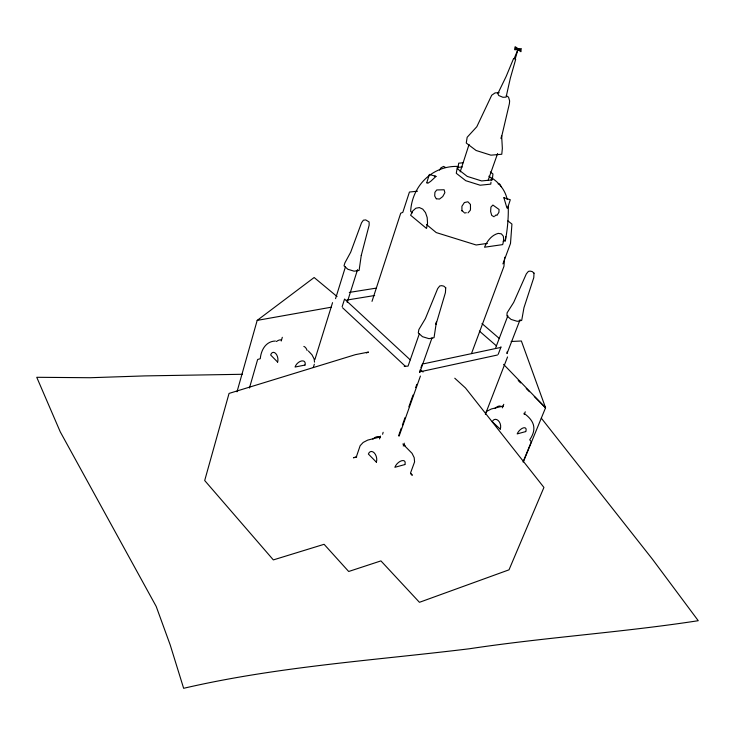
<?xml version="1.0" encoding="UTF-8"?>
<svg xmlns="http://www.w3.org/2000/svg" width="735" height="735" viewBox="0 0 735 735"><rect width="100%" height="100%" fill="white"/><g stroke="black" fill="none" stroke-linecap="round" stroke-linejoin="round"><path stroke-width="1.1" d="M507.104 351.9L506.985 353.572L520.114 319.606M503.089 241.181L505.34 240.86L505.689 236.495M504.679 257.241L503.944 266.346L471.493 353.553M501.38 136.609L501.178 138.621L509.383 103.681L509.64 100.925L508.546 97.195L506.277 95.578M490.998 182.142L490.778 184.127L480.148 185.22L465.769 180.7L456.279 173.285L457.253 167.415L462.297 166.964M491.219 180.158L491.439 178.173L488.849 176.189M460.165 171.907L469.059 144.446M505.34 240.86C507.444 229.412 508.62 217.624 508.234 205.993M426.723 182.831L429.369 174.406L435.984 176.418L430.71 181.306L427.981 183.19L427.063 182.941M382.586 434.275L383.146 432.299M237.001 391.801L257.186 320.387L314.139 277.518L337.034 296.527M517.872 49.668L515.171 59.149L514.123 58.717L517.872 49.668L520.894 51.716L521.216 50.788L515.18 46.7L514.858 47.628L516.365 48.648M515.694 59.37L510.338 78.158L506.084 97.139L502.905 97.277L498.762 95.532L497.815 93.648L506.167 76.412L513.6 58.497M249.441 388.016L257.645 359.488L260.282 358.698C261.054 350.053 265.813 341.279 275.423 341.031M281.211 341.022L282.304 337.31M314.929 359.443L332.551 302.636M313.303 367.509L314.323 364.238M335.555 298.649L345.404 266.98M342.133 306.752L344.559 299.062L410.249 359.856M347.196 302.388L357.55 269.626M372.002 301.368L400.713 213.196L402.798 212.387L409.441 192.028L417.498 191.201M379.499 438.933L380.491 436.075M419.409 333.58L408.063 366.131L404.241 366.315M420.944 367.73L422.046 364.597M432.005 337.889L419.74 372.526L420.2 369.815L423.057 372.011M488.132 180.286L497.632 153.486M398.609 435.745L401.264 428.248M402.403 425.041L405.058 417.544M408.862 406.841L413.033 395.062M415.688 387.565L416.828 384.35M399.096 436.131L420.42 376.044M403.276 446.035L404.296 443.187M502.915 263.893L510.494 243.487L511.937 224.065L507.913 220.904M495.748 347.581L507.876 315.738M498.183 354.371L501.049 346.892L500.324 347.526L424.159 363.687L422.423 363.549M485.357 414.319L507.554 356.953M502.363 407.87L503.76 404.305M524.184 414.466L525.259 411.802M523.044 461.966L531.313 441.827L529.724 439.787C537.313 428.615 533.996 420.475 523.945 413.29M523.393 461.764L545.563 407.769L521.372 340.994L511.119 341.49M507.591 208.143L510.292 199.745L503.888 197.743L506.92 207.968M439.521 170.088L440.954 167.819L443.591 166.404L445.401 167.424M496.906 215.447L498.9 212.351L499.065 209.475L492.891 205.047L490.925 207.095L490.622 211.533L491.724 215.401L494.012 216.77M468.002 212.884L470.317 210.256L470.492 208.942L470.446 204.44L467.919 201.785L464.391 202.538L461.92 206.269L461.929 210.991M485.523 412.702L487.011 411.177L491.311 408.991L503.503 405.922M494.728 216.136L496.153 214.859M366.397 352.975L368.492 352.065L355.4 354.656L229.054 393.418L204.697 480.525L273.346 559.905L324.098 544.304L348.684 571.49L380.932 560.897L419.446 602.314L509.015 569.827L543.928 487.434L465.494 387.988L454.772 378.213M356.695 456.931L353.434 457.776L356.3 456.986L360.141 445.704L363.191 442.433L367.693 440.109L380.537 436.875M421.385 371.506L497.457 355.014M464.548 213.031L466.312 212.709M257.186 320.387L331.32 307.193M346.874 300.064L374.666 295.507M349.29 292.42L376.173 288.138M487.378 243.404L476.151 244.985L436.222 232.572L426.52 224.524M458.475 166.441C432.566 165.256 412.041 185.808 410.644 211.358L412.409 212.819M462.958 162.802L458.704 163.17L457.74 169.013L467.249 176.409L481.655 180.939L492.285 179.882L492.937 173.947L490.346 171.972M499.194 92.72L495.087 92.895L491.724 95.21L476.813 126.732L467.166 137.261L466.256 143.031L476.096 150.482L490.906 155.168L501.775 154.258L502.354 148.406L501.647 135.589M242.449 374.28L144.712 375.907L90.184 377.726L36.75 377.294L60.242 431.812L156.197 606.439L170.226 644.999L183.64 688.3C277.545 666.507 374.005 660.443 469.444 648.757C545.453 637.282 622.279 632.422 698.25 620.707L652.469 559.234L541.309 418.16M436.507 198.79L439.484 199.066L442.746 196.557L444.877 192.671L444.124 189.768L436.728 189.961L434.909 192.322L434.707 195.988L436.241 198.817M498.082 183.842L499.681 184.044L501.215 186.763M434.78 176.106L435.984 176.418M503.888 197.743L504.578 198.009M491.871 177.989C499.368 182.987 505.404 190.54 507.187 199.507M481.995 323.547L499.194 338.376M479.367 331.062L496.373 345.827M342.574 307.754L405.086 366.048M402.853 443.986L412.05 453.339L414.191 457.639L414.577 461.911L410.498 473.092L412.298 475.269L410.69 473.662M462.003 210.495L463.914 212.397M518.203 380.51L520.619 382.917M526.251 388.53L529.466 391.737M534.299 396.551L545.563 407.769L503.585 364.367M308.369 350.99L311.998 354.83L314.148 358.992L314.525 362.116M372.838 439.117A6.633 3.565 -45.3 0 1 379.912 437.334M276.443 341.527A6.211 3.813 -44.4 0 1 281.56 339.965M303.849 346.424A6.174 3.712 79.4 0 1 307.129 350.512M404.002 444.464A6.615 4.217 75.7 0 1 405.398 446.365M495.142 408.311A6.11 3.069 -48 0 1 501.196 406.786M445.741 287.817L445.41 292.668L436.048 324.337L436.415 322.003L434.036 337.696L429.029 338.679L422.478 336.685L418.27 332.891L418.877 329.537L425.381 318.623L437.683 288.589L439.741 285.97L441.634 285.658L443.848 286.154L445.741 287.817M534.023 273.135L533.766 277.701L523.954 307.754L521.694 320.432L517.229 321.314L511.082 319.422L506.893 315.885L507.113 312.788L513.692 302.407L526.333 273.879L528.401 271.39L530.082 271.114L532.232 271.573L534.023 273.135M361.262 255.412L359.093 270.443L354.095 271.178L347.83 269.258L344.017 265.813L344.89 262.882L350.705 252.16L361.528 222.778L363.384 220.197L365.736 219.912L369.117 221.97L369.154 225.14L361.262 255.412M427.54 223.1L426.511 228.456L410.617 215.226L412.804 210.899L415.881 208.207L419.373 207.582L422.754 209.126L425.501 212.617L427.182 217.532L427.54 223.1M503.769 239.95L502.703 244.608L484.53 247.217C487.103 241.135 491.559 235.099 498.247 233.381L501.371 233.859L503.31 236.174L503.769 239.95M514.987 48.776L514.665 49.714L521.06 49.622L521.391 48.694L514.987 48.776M404.866 464.566L394.86 467.295A6.734 3.491 -45.5 0 1 401.742 460.707A6.734 3.491 -45.5 0 1 404.866 464.566M525.718 431.583L517.174 433.907A6.192 2.995 -48 0 1 523.43 427.853A6.192 2.995 -48 0 1 525.718 431.583M304.997 365.065L295.057 367.031A6.303 3.767 -44.7 0 1 301.58 360.958A6.303 3.767 -44.7 0 1 304.997 365.065M500.241 429.111L492.266 421.789A6.229 4.272 75.1 0 1 498.192 420.53A6.229 4.272 75.1 0 1 500.241 429.111M277.637 362.089L270.664 355.014A6.284 3.684 79.4 0 1 275.653 353.434A6.284 3.684 79.4 0 1 277.637 362.089M376.366 462.14L368.382 454.055A6.744 4.189 75.9 0 1 374.198 452.843A6.744 4.189 75.9 0 1 376.366 462.14"/></g></svg>
